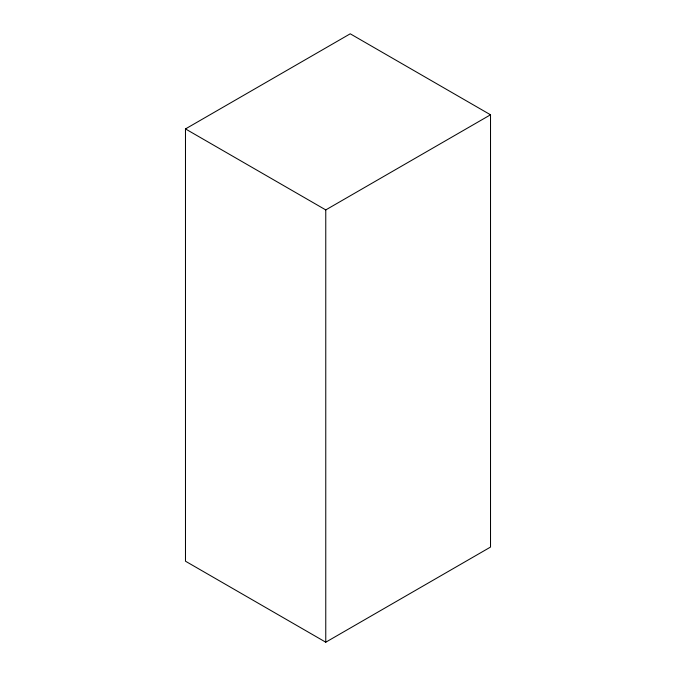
<?xml version="1.0" encoding="UTF-8"?>
<svg xmlns="http://www.w3.org/2000/svg" width="676" height="676" viewBox="0 0 676 676"><rect width="100%" height="100%" fill="white"/><g stroke="black" fill="none" stroke-linecap="round" stroke-linejoin="round"><path stroke-width="1.01" d="M185.477 128.922L350.236 33.8L490.522 114.793L490.522 547.078L325.764 642.2L185.477 561.207L185.477 128.922L325.764 209.915L490.522 114.793M325.764 209.915L325.764 642.2"/></g></svg>
